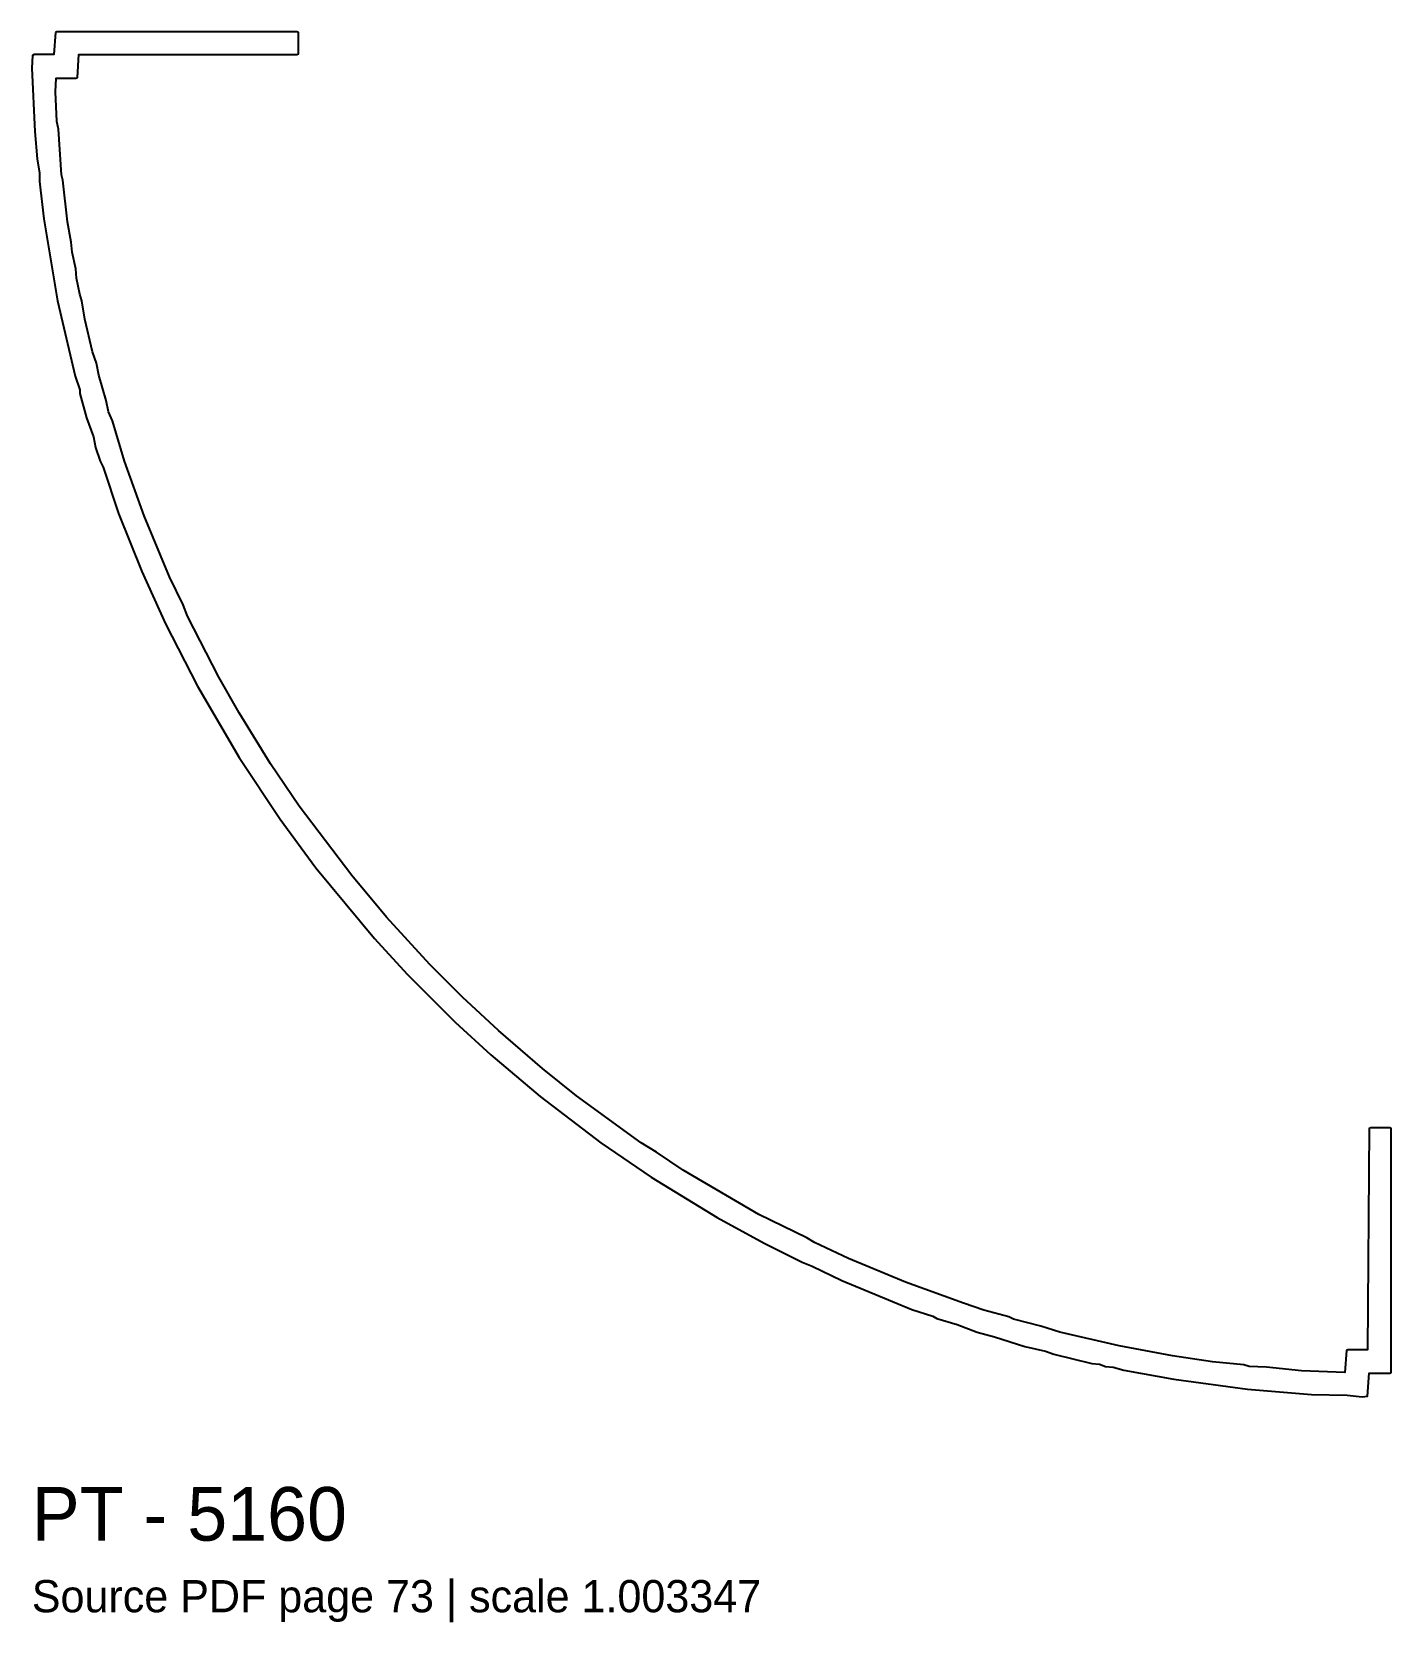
# Model space of a CAD drawing. Header units: millimetres. Extents: x 0 to 76, y -12.6 to 76.3.
import ezdxf

# ---------------------------------------------------------------- set-up
doc = ezdxf.new("R2010")
doc.units = ezdxf.units.MM
doc.layers.add('INFO', color=7, linetype='Continuous')
doc.layers.add('PROFILE', color=7, linetype='Continuous')

msp = doc.modelspace()

# ---------------------------------------------------------------- linework, layer by layer
at = {"layer": 'PROFILE'}
msp.add_lwpolyline([(1.317, 76.285), (1.232, 75.053), (0.127, 75.053), (0.042, 75.011), (0, 74.289), (0.17, 70.763), (0.297, 69.234), (0.425, 68.427), (0.425, 67.96), (0.68, 65.879), (1.444, 61.291), (2.421, 57.086), (2.676, 56.322), (2.676, 56.11), (3.058, 54.75), (3.44, 53.688), (3.568, 53.094), (3.823, 52.329), (3.993, 51.989), (4.842, 49.398), (6.159, 46.17), (7.476, 43.24), (9.26, 39.757), (11.596, 35.764), (13.889, 32.324), (15.886, 29.605), (19.156, 25.655), (20.983, 23.659), (23.659, 20.983), (25.655, 19.156), (28.416, 16.82), (31.814, 14.229), (34.617, 12.318), (38.312, 10.067), (40.946, 8.622), (43.07, 7.561), (43.622, 7.348), (45.278, 6.541), (49.186, 4.927), (50.375, 4.545), (50.588, 4.417), (51.735, 4.078), (52.839, 3.653), (53.816, 3.398), (55.515, 2.846), (56.662, 2.591), (57.129, 2.421), (59.253, 1.911), (59.677, 1.869), (60.017, 1.741), (60.442, 1.699), (61.037, 1.529), (63.84, 1.019), (67.96, 0.467), (71.528, 0.17), (73.524, 0.127), (74.374, 0.042), (74.671, 0.085), (74.756, 1.359), (75.903, 1.359), (75.988, 1.402), (75.988, 15.036), (75.903, 15.079), (74.841, 15.079), (74.756, 15.036), (74.671, 2.676), (73.567, 2.676), (73.482, 2.633), (73.397, 1.402), (70.976, 1.487), (69.022, 1.699), (68.045, 1.741), (67.748, 1.826), (66.006, 1.996), (63.755, 2.336), (60.782, 2.888), (57.469, 3.653), (56.407, 3.993), (54.878, 4.375), (54.623, 4.502), (53.221, 4.885), (52.074, 5.267), (48.846, 6.456), (45.661, 7.773), (43.749, 8.665), (43.325, 8.92), (40.649, 10.236), (36.401, 12.7), (34.914, 13.719), (34.065, 14.229), (30.455, 16.863), (28.543, 18.392), (26.08, 20.515), (24.083, 22.384), (22.257, 24.211), (19.836, 26.844), (17.882, 29.18), (14.951, 33.046), (13.337, 35.424), (11.596, 38.27), (10.449, 40.266), (8.707, 43.664), (8.453, 44.301), (7.688, 45.873), (6.286, 49.271), (5.182, 52.329), (4.502, 54.58), (4.29, 55.09), (4.163, 55.727), (3.738, 57.129), (3.61, 57.809), (3.398, 58.446), (2.973, 60.272), (2.803, 61.291), (2.676, 61.674), (2.506, 62.566), (2.464, 63.075), (2.251, 64.01), (2.209, 64.562), (1.996, 65.709), (1.741, 68.045), (1.657, 68.342), (1.487, 70.891), (1.402, 71.316), (1.317, 72.972), (1.359, 73.737), (2.464, 73.737), (2.549, 73.779), (2.633, 75.053), (14.824, 75.053), (14.909, 75.096), (14.909, 76.285), (14.824, 76.328), (1.402, 76.328)], close=True, dxfattribs=at)

# ---------------------------------------------------------------- texts
at = {"layer": 'INFO'}
for s, height, p in [('PT - 5160', 3, (0, -8)), ('Source PDF page 73 | scale 1.003347', 1.8, (0, -12))]:
    msp.add_text(s, height=height, dxfattribs=at).set_placement(p)

doc.saveas('drawing.dxf')
